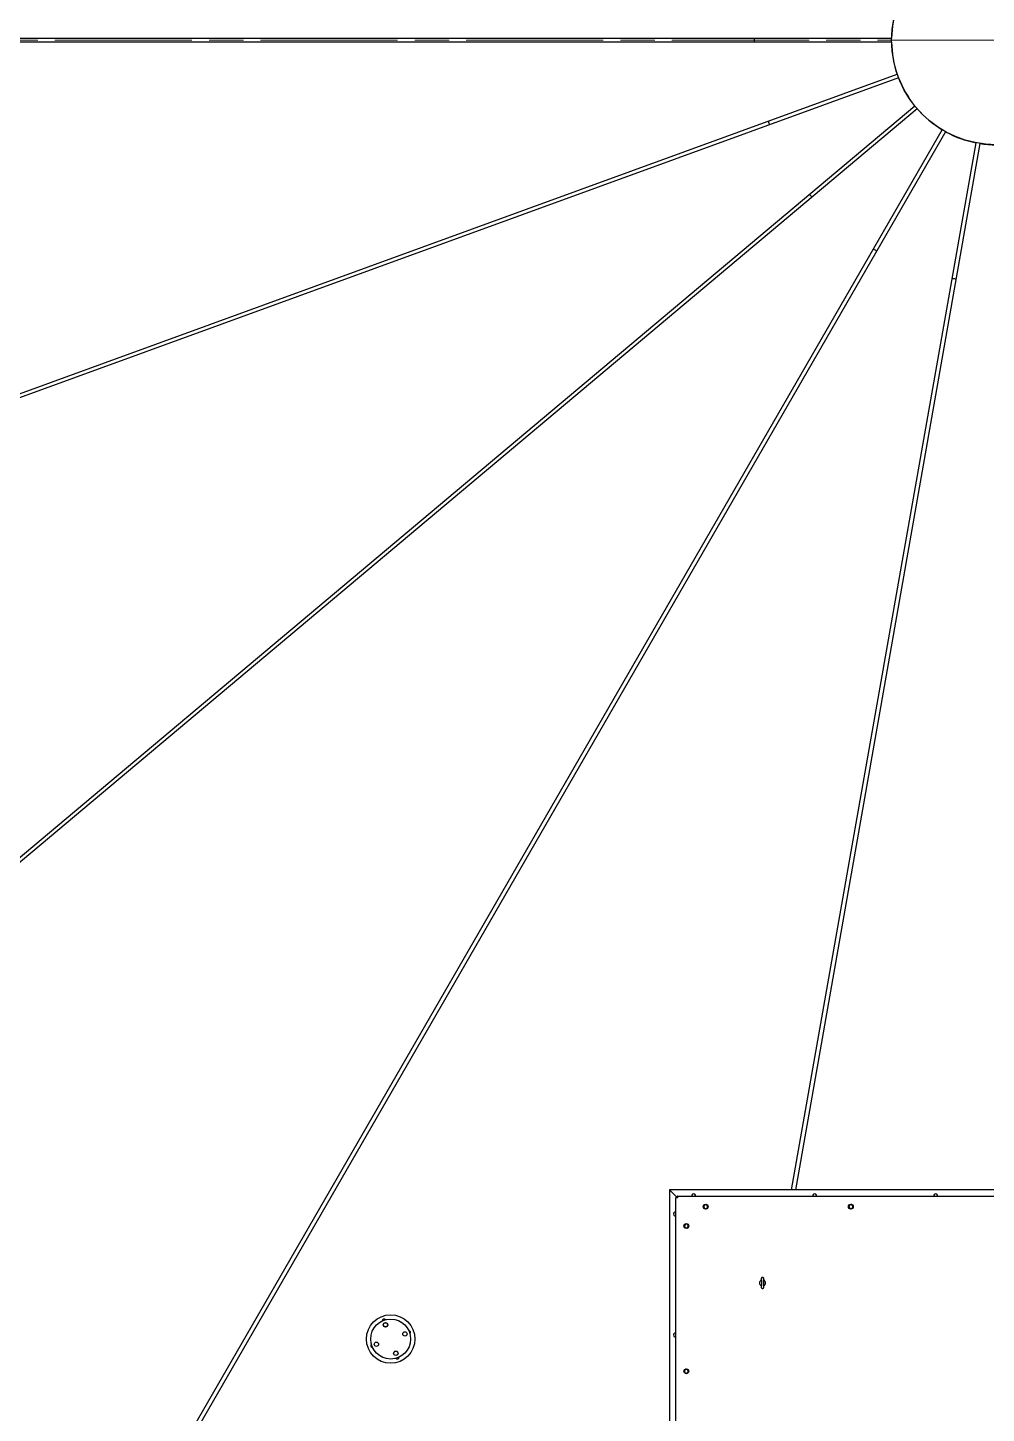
# Model space of a CAD drawing. Header units: millimetres. Extents: x 0 to 100323, y 0 to 59400.
# Drawn here: x 11251 to 15212, y 16543 to 22267 of the extents above; entities that cross this region are included whole.
import ezdxf

# ---------------------------------------------------------------- set-up
doc = ezdxf.new("R2010")
doc.units = ezdxf.units.MM
doc.header["$LTSCALE"] = 100
doc.linetypes.add('CHAIN', pattern=[0.3543, 0.2362, -0.0295, 0.0591, -0.0295])
doc.layers.add('Center Mark', color=7, linetype='Continuous', lineweight=18)
doc.layers.add('Visible', color=7, linetype='Continuous', lineweight=25)
doc.layers.add('P_Condensate (CS)', color=40, linetype='Continuous', lineweight=18, true_color=0xffbf00)

msp = doc.modelspace()

# ---------------------------------------------------------------- linework, layer by layer
at = {"layer": 'Center Mark', "linetype": 'CHAIN', "ltscale": 23.990969}
msp.add_line((23829.5, 22215.6), (6675.7, 22215.6), dxfattribs=at)
at = {"layer": 'P_Condensate (CS)'}
msp.add_arc((15252.6, 22215.6), 8966, 45.96509, 314.03491, dxfattribs=at)
at = {"layer": 'Visible'}
for p, q in [((7256.1, 22223.6), (14820.8, 22223.6)), ((14820.8, 22207.6), (7256.1, 22207.6)), ((10148.6, 20366.4), (14844.1, 22075.4)), ((14849.6, 22060.4), (10154.1, 20351.4)), ((9249.4, 17188.7), (14916.7, 21944.2)), ((14927, 21931.9), (9259.6, 17176.5)), ((11330.7, 15438.6), (15029.8, 21845.6)), ((15043.6, 21837.6), (11344.6, 15430.6)), ((14407.2, 17467), (15169.8, 21791.7)), ((15185.5, 21789), (14423.4, 17467)), ((13935.6, 17434), (13902.6, 17467)), ((13902.6, 17467), (13902.6, 14767)), ((13902.6, 17467), (13935.6, 17434)), ((16602.6, 17467), (13902.6, 17467)), ((13932.6, 17434.9), (13929.6, 17434.9)), ((13929.6, 17434.9), (13929.6, 17434)), ((13929.6, 14800), (13929.6, 17434)), ((13935.6, 17434), (13929.6, 17434)), ((13932.6, 17434), (13932.6, 17434.9)), ((13935.6, 17440), (13934.8, 17440)), ((13934.8, 17437), (13934.8, 17440)), ((13935.6, 17437), (13934.8, 17437)), ((13935.6, 17440), (16569.6, 17440)), ((13935.6, 17440), (13935.6, 17434)), ((14281.6, 17094.5), (14281.9, 17094.5)), ((14281.6, 17092.9), (14281.6, 17094.5)), ((14281.6, 17069.5), (14281.6, 17071)), ((14281.6, 17069.5), (14281.9, 17069.5)), ((14287.2, 17104.5), (14288.1, 17104.5)), ((14287.2, 17059.5), (14288.1, 17059.5)), ((14293.6, 17094.5), (14293.4, 17094.5)), ((14293.4, 17069.5), (14293.6, 17069.5)), ((14293.6, 17094.5), (14293.6, 17092.9)), ((14293.6, 17071), (14293.6, 17069.5))]:
    msp.add_line(p, q, dxfattribs=at)
for centre, radius in [((15252.6, 22215.6), 8250), ((15252.6, 22215.6), 431.9), ((14052.6, 17397), 10), ((14652.6, 17397), 10), ((13972.6, 17317), 10), ((12750.7, 16850.2), 100), ((12750.7, 16850.2), 82.5), ((12729.3, 16908.9), 9), ((12729.3, 16908.9), 8.75), ((12691.9, 16828.8), 9), ((12691.9, 16828.8), 8.75), ((12809.4, 16871.5), 9), ((12809.4, 16871.5), 8.75), ((12772, 16791.4), 9), ((12772, 16791.4), 8.75), ((13972.6, 16717), 10)]:
    msp.add_circle(centre, radius, dxfattribs=at)
for centre, radius, start, end in [((15252.6, 22215.6), 8420, 9.75585, 276.75081), ((15252.6, 22215.6), 8326.9, 9.19557, 276.32923), ((15252.6, 22215.6), 431.9, 161.0613, 178.9387), ((15252.6, 22215.6), 1000, 179.5416, 180.4584), ((15252.6, 22215.6), 431.9, 181.0613, 198.9387), ((15252.6, 22215.6), 431.9, 201.0613, 218.9387), ((15252.6, 22215.6), 431.9, 221.0613, 238.9387), ((15252.6, 22215.6), 1000, 199.5416, 200.4584), ((15252.6, 22215.6), 431.9, 241.0613, 258.9387), ((15252.6, 22215.6), 431.9, 261.0613, 278.9387), ((15252.6, 22215.6), 1000, 219.5416, 220.4584), ((15252.6, 22215.6), 1000, 239.5416, 240.4584), ((15252.6, 22215.6), 1000, 259.5416, 260.4584), ((15252.6, 22215.6), 8030, 205.79, 303.30742), ((15252.6, 22215.6), 7830, 206.60031, 297.7969), ((14002.6, 17442), 8, 345.4557, 194.5443), ((14052.6, 17397), 8, 98.1197, 158.1197), ((14052.6, 17397), 8, 38.1197, 98.1197), ((14052.6, 17397), 8, 338.1197, 38.1197), ((14502.6, 17442), 8, 345.4557, 194.5443), ((14652.6, 17397), 8, 98.1197, 158.1197), ((14652.6, 17397), 8, 38.1197, 98.1197), ((14652.6, 17397), 8, 338.1197, 38.1197), ((15002.6, 17442), 8, 345.4557, 194.5443), ((13927.6, 17367), 8, 75.4557, 284.5443), ((14052.6, 17397), 8, 158.1197, 218.1197), ((14052.6, 17397), 8, 218.1197, 278.1197), ((14052.6, 17397), 8, 278.1197, 338.1197), ((14652.6, 17397), 8, 158.1197, 218.1197), ((14652.6, 17397), 8, 218.1197, 278.1197), ((14652.6, 17397), 8, 278.1197, 338.1197), ((13972.6, 17317), 8, 147.8761, 207.8761), ((13972.6, 17317), 8, 207.8761, 267.8761), ((13972.6, 17317), 8, 87.8761, 147.8761), ((13972.6, 17317), 8, 267.8761, 327.8761), ((13972.6, 17317), 8, 27.8761, 87.8761), ((13972.6, 17317), 8, 327.8761, 27.8761), ((14287.6, 17082), 12.5, 117.6471, 242.3529), ((14287.6, 17082), 12.5, 297.6471, 62.3529), ((12723.3, 16925.3), 7, 38.6008, 181.3992), ((12675.5, 16822.8), 7, 128.6008, 271.3992), ((12825.8, 16877.5), 7, 308.6008, 91.3992), ((13927.6, 16867), 8, 75.4557, 284.5443), ((12778, 16775), 7, 218.6008, 1.3992), ((13972.6, 16717), 8, 147.8761, 207.8761), ((13972.6, 16717), 8, 87.8761, 147.8761), ((13972.6, 16717), 8, 27.8761, 87.8761), ((13972.6, 16717), 8, 327.8761, 27.8761), ((13972.6, 16717), 8, 207.8761, 267.8761), ((13972.6, 16717), 8, 267.8761, 327.8761)]:
    msp.add_arc(centre, radius, start, end, dxfattribs=at)
for points, weights in [([(14046.9, 17404.2), (14046, 17401.9), (14045.2, 17400)], [1.0003653387, 1.03814443452, 1]), ([(14051.5, 17404.9), (14049.4, 17404.6), (14046.9, 17404.2)], [1, 1.03814443452, 1.0003653387]), ([(14056.1, 17405.5), (14053.6, 17405.2), (14051.5, 17404.9)], [1.0003653387, 1.03814443452, 1]), ([(14058.9, 17401.9), (14057.6, 17403.6), (14056.1, 17405.5)], [1, 1.03814443452, 1.0003653387]), ([(14061.8, 17398.3), (14060.3, 17400.2), (14058.9, 17401.9)], [1.0003653387, 1.03814443452, 1]), ([(14646.9, 17404.2), (14646, 17401.9), (14645.2, 17400)], [1.0003653387, 1.03814443452, 1]), ([(14651.5, 17404.9), (14649.4, 17404.6), (14646.9, 17404.2)], [1, 1.03814443452, 1.0003653387]), ([(14656.1, 17405.5), (14653.6, 17405.2), (14651.5, 17404.9)], [1.0003653387, 1.03814443452, 1]), ([(14658.9, 17401.9), (14657.6, 17403.6), (14656.1, 17405.5)], [1, 1.03814443452, 1.0003653387]), ([(14661.8, 17398.3), (14660.3, 17400.2), (14658.9, 17401.9)], [1.0003653387, 1.03814443452, 1]), ([(14045.2, 17400), (14044.4, 17398), (14043.5, 17395.7)], [1, 1.03814443452, 1.0003653387]), ([(14043.5, 17395.7), (14045, 17393.7), (14046.3, 17392)], [1.0003653387, 1.03814443452, 1]), ([(14046.3, 17392), (14047.7, 17390.3), (14049.2, 17388.4)], [1, 1.03814443452, 1.0003653387]), ([(14049.2, 17388.4), (14051.6, 17388.8), (14053.8, 17389.1)], [1.0003653387, 1.03814443452, 1]), ([(14053.8, 17389.1), (14055.9, 17389.4), (14058.3, 17389.7)], [1, 1.03814443452, 1.0003653387]), ([(14058.3, 17389.7), (14059.3, 17392), (14060.1, 17394)], [1.0003653387, 1.03814443452, 1]), ([(14060.1, 17394), (14060.9, 17396), (14061.8, 17398.3)], [1, 1.03814443452, 1.0003653387]), ([(14645.2, 17400), (14644.4, 17398), (14643.5, 17395.7)], [1, 1.03814443452, 1.0003653387]), ([(14643.5, 17395.7), (14645, 17393.7), (14646.3, 17392)], [1.0003653387, 1.03814443452, 1]), ([(14646.3, 17392), (14647.7, 17390.3), (14649.2, 17388.4)], [1, 1.03814443452, 1.0003653387]), ([(14649.2, 17388.4), (14651.6, 17388.8), (14653.8, 17389.1)], [1.0003653387, 1.03814443452, 1]), ([(14653.8, 17389.1), (14655.9, 17389.4), (14658.3, 17389.7)], [1, 1.03814443452, 1.0003653387]), ([(14658.3, 17389.7), (14659.3, 17392), (14660.1, 17394)], [1.0003653387, 1.03814443452, 1]), ([(14660.1, 17394), (14660.9, 17396), (14661.8, 17398.3)], [1, 1.03814443452, 1.0003653387]), ([(13965.9, 17321.2), (13964.7, 17319.4), (13963.4, 17317.3)], [1, 1.03814443452, 1.0003653387]), ([(13963.4, 17317.3), (13964.6, 17315.1), (13965.6, 17313.2)], [1.0003653387, 1.03814443452, 1]), ([(13965.6, 17313.2), (13966.6, 17311.3), (13967.7, 17309.1)], [1, 1.03814443452, 1.0003653387]), ([(13968.3, 17325.1), (13967, 17323), (13965.9, 17321.2)], [1.0003653387, 1.03814443452, 1]), ([(13967.7, 17309.1), (13970.2, 17309.1), (13972.3, 17309)], [1.0003653387, 1.03814443452, 1]), ([(13972.9, 17325), (13970.8, 17325), (13968.3, 17325.1)], [1, 1.03814443452, 1.0003653387]), ([(13972.3, 17309), (13974.5, 17308.9), (13977, 17308.8)], [1, 1.03814443452, 1.0003653387]), ([(13977.5, 17324.8), (13975.1, 17324.9), (13972.9, 17325)], [1.0003653387, 1.03814443452, 1]), ([(13977, 17308.8), (13978.3, 17310.9), (13979.4, 17312.7)], [1.0003653387, 1.03814443452, 1]), ([(13979.7, 17320.7), (13978.7, 17322.6), (13977.5, 17324.8)], [1, 1.03814443452, 1.0003653387]), ([(13979.4, 17312.7), (13980.6, 17314.5), (13981.9, 17316.6)], [1, 1.03814443452, 1.0003653387]), ([(13981.9, 17316.6), (13980.7, 17318.8), (13979.7, 17320.7)], [1.0003653387, 1.03814443452, 1]), ([(14281.8, 17093), (14281.8, 17092.4), (14281.8, 17091.8)], [1, 1.03210525676, 1.06244661735]), ([(14281.8, 17072.1), (14281.8, 17071.5), (14281.8, 17070.9)], [1.06244661735, 1.03210525676, 1]), ([(14293.4, 17091.8), (14293.4, 17092.4), (14293.4, 17093)], [1.06244661735, 1.03210525676, 1]), ([(14293.4, 17070.9), (14293.4, 17071.5), (14293.4, 17072.1)], [1, 1.03210525676, 1.06244661735]), ([(13965.9, 16721.2), (13964.7, 16719.4), (13963.4, 16717.3)], [1, 1.03814443452, 1.0003653387]), ([(13963.4, 16717.3), (13964.6, 16715.1), (13965.6, 16713.2)], [1.0003653387, 1.03814443452, 1]), ([(13968.3, 16725.1), (13967, 16723), (13965.9, 16721.2)], [1.0003653387, 1.03814443452, 1]), ([(13972.9, 16725), (13970.8, 16725), (13968.3, 16725.1)], [1, 1.03814443452, 1.0003653387]), ([(13977.5, 16724.8), (13975.1, 16724.9), (13972.9, 16725)], [1.0003653387, 1.03814443452, 1]), ([(13979.7, 16720.7), (13978.7, 16722.6), (13977.5, 16724.8)], [1, 1.03814443452, 1.0003653387]), ([(13979.4, 16712.7), (13980.6, 16714.5), (13981.9, 16716.6)], [1, 1.03814443452, 1.0003653387]), ([(13981.9, 16716.6), (13980.7, 16718.8), (13979.7, 16720.7)], [1.0003653387, 1.03814443452, 1]), ([(13965.6, 16713.2), (13966.6, 16711.3), (13967.7, 16709.1)], [1, 1.03814443452, 1.0003653387]), ([(13967.7, 16709.1), (13970.2, 16709.1), (13972.3, 16709)], [1.0003653387, 1.03814443452, 1]), ([(13972.3, 16709), (13974.5, 16708.9), (13977, 16708.8)], [1, 1.03814443452, 1.0003653387]), ([(13977, 16708.8), (13978.3, 16710.9), (13979.4, 16712.7)], [1.0003653387, 1.03814443452, 1])]:
    msp.add_rational_spline(points, weights, degree=2, dxfattribs=at)
for points in [[(14281.8, 17091.8), (14281.8, 17090.2), (14282.2, 17088.7), (14282.6, 17087.4)], [(14282.6, 17076.6), (14282.2, 17075.3), (14281.8, 17073.8), (14281.8, 17072.1)], [(14292.7, 17087.4), (14293.1, 17088.6), (14293.4, 17090.2), (14293.4, 17091.8)], [(14293.4, 17072.1), (14293.4, 17073.7), (14293.1, 17075.3), (14292.7, 17076.6)]]:
    msp.add_open_spline(points, degree=3, dxfattribs=at)
for points, knots in [([(14287.2, 17104.5), (14286.7, 17104.5), (14286.1, 17104.4), (14285.2, 17104.1), (14284.7, 17103.8), (14284, 17103.3), (14283.7, 17103), (14283.1, 17102.4), (14282.9, 17102.1), (14282.6, 17101.5), (14282.5, 17101.3), (14282.4, 17100.9), (14282.4, 17100.8), (14282.3, 17100.5), (14282.2, 17100.3), (14282.2, 17099.9), (14282.1, 17099.7), (14282.1, 17099.2), (14282.1, 17098.9), (14282, 17098.1), (14282, 17097.7), (14282, 17096.7), (14281.9, 17096.1), (14281.9, 17095.2), (14281.9, 17094.8), (14281.9, 17094.5)], [1.5707963, 1.5707963, 1.5707963, 1.5707963, 1.5788142, 1.5788142, 1.5876494, 1.5876494, 1.5992055, 1.5992055, 1.6163191, 1.6163191, 1.6395962, 1.6395962, 1.6668147, 1.6668147, 1.7070231, 1.7070231, 1.8003632, 1.8003632, 1.9574292, 1.9574292, 2.1144951, 2.1144951, 2.271561, 2.271561, 2.356126, 2.356126, 2.356126, 2.356126]), ([(14281.9, 17069.5), (14281.9, 17068.8), (14281.9, 17068.2), (14282, 17067.1), (14282, 17066.6), (14282, 17065.7), (14282.1, 17065.3), (14282.1, 17064.6), (14282.1, 17064.3), (14282.2, 17063.7), (14282.2, 17063.5), (14282.4, 17062.9), (14282.5, 17062.6), (14282.9, 17062), (14283.1, 17061.6), (14283.8, 17060.8), (14284, 17060.6), (14284.7, 17060.1), (14285.3, 17059.8), (14286.4, 17059.5), (14286.8, 17059.5), (14287.2, 17059.5)], [-2.356126, -2.356126, -2.356126, -2.356126, -2.19906, -2.19906, -2.0419941, -2.0419941, -1.8849282, -1.8849282, -1.7278623, -1.7278623, -1.6520791, -1.6520791, -1.6205185, -1.6205185, -1.5965469, -1.5965469, -1.5886689, -1.5886689, -1.5766894, -1.5766894, -1.5707963, -1.5707963, -1.5707963, -1.5707963]), ([(14282.3, 17098.5), (14282.3, 17098.5), (14282.3, 17098.5), (14282.3, 17098.4), (14282.4, 17098.2), (14282.4, 17097.5), (14282.4, 17096.8), (14282.5, 17094.9), (14282.5, 17093.7), (14282.6, 17090.8), (14282.6, 17089.2), (14282.6, 17085.7), (14282.6, 17083.9), (14282.6, 17080.2), (14282.6, 17078.4), (14282.6, 17074.9), (14282.6, 17073.3), (14282.5, 17070.3), (14282.5, 17069), (14282.4, 17067), (14282.4, 17066.2), (14282.3, 17065.6), (14282.3, 17065.5), (14282.3, 17065.4), (14282.3, 17065.4), (14282.3, 17065.4)], [-1.378697, -1.378697, -1.378697, -1.378697, -1.340183, -1.340183, -1.192287, -1.192287, -0.939687, -0.939687, -0.637214, -0.637214, -0.323137, -0.323137, -0.006157, -0.006157, 0.311463, 0.311463, 0.628494, 0.628494, 0.942715, 0.942715, 1.24495, 1.24495, 1.357812, 1.357812, 1.378697, 1.378697, 1.378697, 1.378697]), ([(14293.4, 17094.5), (14293.4, 17095.1), (14293.3, 17095.7), (14293.3, 17096.9), (14293.3, 17097.4), (14293.2, 17098.3), (14293.2, 17098.6), (14293.2, 17099.4), (14293.1, 17099.6), (14293.1, 17100.2), (14293, 17100.4), (14292.8, 17101.1), (14292.8, 17101.3), (14292.4, 17102), (14292.2, 17102.4), (14291.5, 17103.1), (14291.3, 17103.3), (14290.6, 17103.8), (14290, 17104.2), (14288.9, 17104.4), (14288.5, 17104.5), (14288.1, 17104.5)], [-2.356126, -2.356126, -2.356126, -2.356126, -2.19906, -2.19906, -2.0419941, -2.0419941, -1.8849282, -1.8849282, -1.7278623, -1.7278623, -1.6520791, -1.6520791, -1.6205185, -1.6205185, -1.5965469, -1.5965469, -1.5886689, -1.5886689, -1.5766894, -1.5766894, -1.5707963, -1.5707963, -1.5707963, -1.5707963]), ([(14288.1, 17059.5), (14288.6, 17059.5), (14289.1, 17059.6), (14290.1, 17059.9), (14290.5, 17060.1), (14291.3, 17060.6), (14291.6, 17060.9), (14292.2, 17061.6), (14292.3, 17061.9), (14292.7, 17062.4), (14292.7, 17062.6), (14292.9, 17063), (14292.9, 17063.2), (14293, 17063.5), (14293, 17063.6), (14293.1, 17064), (14293.1, 17064.2), (14293.2, 17064.7), (14293.2, 17065.1), (14293.3, 17065.8), (14293.3, 17066.3), (14293.3, 17067.3), (14293.3, 17067.8), (14293.4, 17068.8), (14293.4, 17069.1), (14293.4, 17069.5)], [1.5707963, 1.5707963, 1.5707963, 1.5707963, 1.5788142, 1.5788142, 1.5876494, 1.5876494, 1.5992055, 1.5992055, 1.6163191, 1.6163191, 1.6395962, 1.6395962, 1.6668147, 1.6668147, 1.7070231, 1.7070231, 1.8003632, 1.8003632, 1.9574292, 1.9574292, 2.1144951, 2.1144951, 2.271561, 2.271561, 2.356126, 2.356126, 2.356126, 2.356126]), ([(14292.9, 17065.4), (14292.9, 17065.4), (14292.9, 17065.4), (14292.9, 17065.5), (14292.9, 17065.8), (14292.9, 17066.5), (14292.8, 17067.2), (14292.8, 17069), (14292.7, 17070.3), (14292.7, 17073.1), (14292.7, 17074.7), (14292.6, 17078.2), (14292.6, 17080), (14292.6, 17083.7), (14292.6, 17085.5), (14292.7, 17089), (14292.7, 17090.7), (14292.7, 17093.6), (14292.8, 17094.9), (14292.8, 17097), (14292.9, 17097.7), (14292.9, 17098.3), (14292.9, 17098.5), (14292.9, 17098.5), (14292.9, 17098.5), (14292.9, 17098.5)], [-1.378697, -1.378697, -1.378697, -1.378697, -1.340183, -1.340183, -1.192287, -1.192287, -0.939687, -0.939687, -0.637214, -0.637214, -0.323137, -0.323137, -0.006157, -0.006157, 0.311463, 0.311463, 0.628494, 0.628494, 0.942715, 0.942715, 1.24495, 1.24495, 1.357812, 1.357812, 1.378697, 1.378697, 1.378697, 1.378697])]:
    msp.add_open_spline(points, degree=3, knots=knots, dxfattribs=at)

doc.saveas('drawing.dxf')
